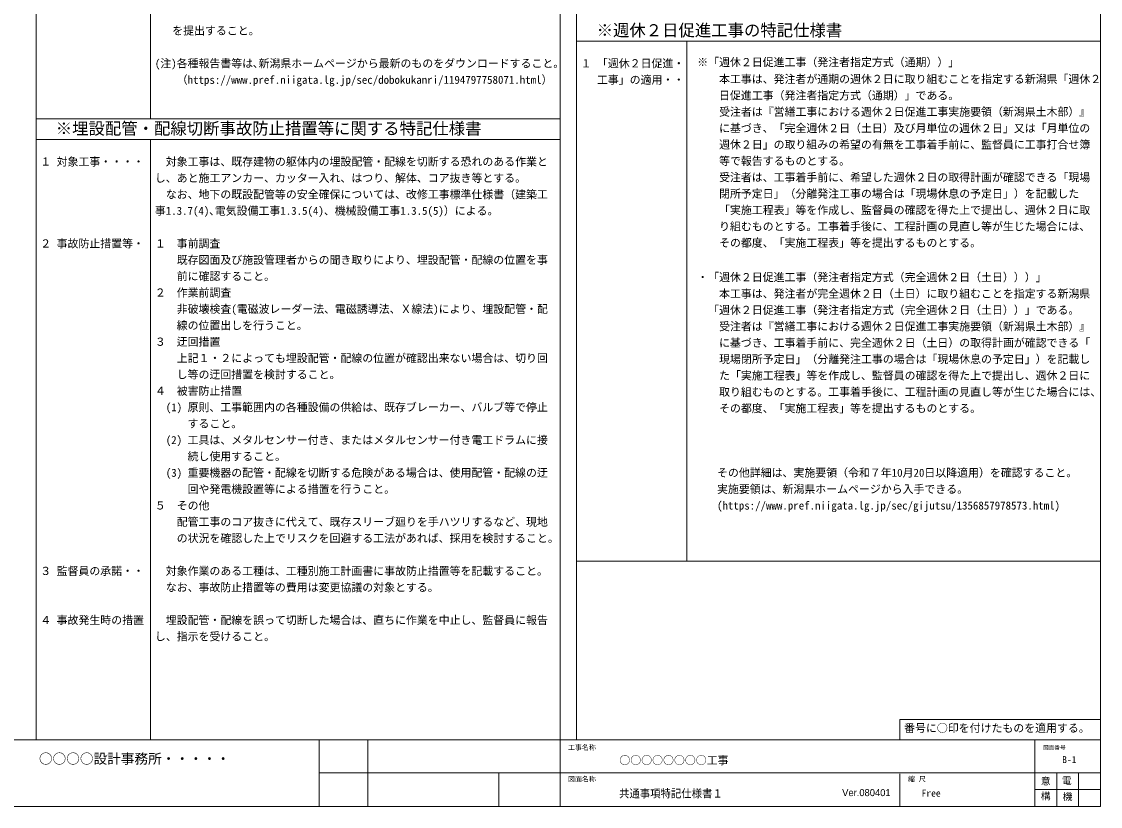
# Model space of a CAD drawing. Units: millimetres on the paper. Extents: x -413 to 392, y -286 to 328.
# Drawn here: x -3 to 392.3, y -285.6 to 2 of the extents above; entities that cross this region are included whole.
import ezdxf
from ezdxf.enums import TextEntityAlignment as Align

# ---------------------------------------------------------------- set-up
doc = ezdxf.new("R2010")
doc.units = ezdxf.units.MM
doc.layers.add('0-1', color=7, linetype='Continuous')
doc.layers.add('F-0', color=7, linetype='Continuous', lineweight=18)
doc.layers.add('F-F', color=5, linetype='Continuous', lineweight=9)
doc.styles.add('_', font='')
doc.styles.add('ＭＳ ゴシック', font='')
doc.styles.get('_').set_extended_font_data('_')
doc.styles.get('ＭＳ ゴシック').set_extended_font_data('MS Gothic')

msp = doc.modelspace()

# ---------------------------------------------------------------- linework, layer by layer
at = {"layer": 'F-0', "color": 4}
for p, q in [((2.314, 284.35), (2.314, -261.166)), ((200.314, 284.35), (200.314, -261.166)), ((44.183, 276.85), (44.183, -33.65)), ((240.8, -5.15), (240.8, -195.65)), ((44.183, -41.15), (44.183, -261.166)), ((240.8, -171.65), (240.8, -183.65))]:
    msp.add_line(p, q, dxfattribs=at)
at = {"layer": 'F-0'}
for p, q in [((200.2, -5.15), (392.199, -5.15)), ((2.314, -33.65), (194.314, -33.65)), ((200.314, -195.65), (392.314, -195.65))]:
    msp.add_line(p, q, dxfattribs=at)
msp.add_lwpolyline([(2.314, -41.15), (42.607, -41.15), (194.314, -41.15)], dxfattribs=at)
at = {"layer": 'F-F', "color": 7, "lineweight": 18}
for p, q in [((194.314, 284.35), (194.314, -261.166)), ((318.781, -253.666), (318.781, -261.166)), ((392.314, -253.666), (318.781, -253.666)), ((-398.185, -261.166), (392.314, -261.166)), ((106.064, -261.166), (106.064, -285.565)), ((123.814, -261.166), (123.814, -285.565)), ((194.314, -261.166), (194.314, -285.565)), ((368.314, -261.166), (368.314, -285.565)), ((106.064, -273.265), (392.314, -273.265)), ((171.814, -273.265), (171.814, -285.565)), ((318.781, -273.65), (318.781, -285.565)), ((376.314, -273.265), (376.314, -285.565)), ((384.314, -273.265), (384.314, -285.565)), ((368.314, -279.415), (392.314, -279.415)), ((392.314, -285.565), (-398.185, -285.565))]:
    msp.add_line(p, q, dxfattribs=at)
msp.add_lwpolyline([(-399.685, 284.35), (392.314, 284.35), (392.314, -285.565)], dxfattribs=at)

# ---------------------------------------------------------------- texts
at = {"layer": '0-1', "style": 'ＭＳ ゴシック'}
for s, height, p in [('\u3000\u3000を提出すること。', 2.933, (44.183, -3.65)), ('※週休２日促進工事の特記仕様書', 4.399, (207.7, -4.65)), ('(注)各種報告書等は､新潟県ホームページから最新のものをダウンロードすること。', 2.933, (45.814, -15.65)), ('１', 2.933, (201.814, -15.65)), ('「週休２日促進・', 2.933, (207.814, -15.65)), ('※「週休２日促進工事（発注者指定方式（通期））」', 2.933, (244.557, -15.204)), ('\u3000\u3000（https://www.pref.niigata.lg.jp/sec/dobokukanri/1194797758071.html）', 2.933, (45.814, -21.65)), ('工事」の適用・・', 2.933, (207.814, -21.65)), ('\u3000\u3000本工事は、発注者が通期の週休２日に取り組むことを指定する新潟県「週休２', 2.933, (244.557, -21.388)), ('\u3000\u3000日促進工事（発注者指定方式（通期）」である。', 2.933, (244.557, -27.388)), ('\u3000\u3000受注者は『営繕工事における週休２日促進工事実施要領（新潟県土木部）』', 2.933, (244.557, -33.388)), ('※埋設配管・配線切断事故防止措置等に関する特記仕様書', 4.399, (9.485, -40.659)), ('\u3000\u3000に基づき、「完全週休２日（土日）及び月単位の週休２日」又は「月単位の', 2.933, (244.557, -39.388)), ('\u3000\u3000週休２日」の取り組みの希望の有無を工事着手前に、監督員に工事打合せ簿', 2.933, (244.557, -45.388)), ('対象工事・・・・', 2.933, (9.814, -51.65)), ('\u3000対象工事は、既存建物の躯体内の埋設配管・配線を切断する恐れのある作業と', 2.933, (45.814, -51.65)), ('\u3000\u3000等で報告するものとする。', 2.933, (244.557, -51.388)), ('１', 2.933, (3.814, -51.65)), ('し、あと施工アンカー、カッター入れ、はつり、解体、コア抜き等とする。', 2.933, (45.814, -57.65)), ('\u3000\u3000受注者は、工事着手前に、希望した週休２日の取得計画が確認できる「現場', 2.933, (244.557, -57.388)), ('\u3000\u3000閉所予定日」（分離発注工事の場合は「現場休息の予定日」）を記載した', 2.933, (244.557, -63.388)), ('\u3000なお、地下の既設配管等の安全確保については、改修工事標準仕様書（建築工', 2.933, (45.814, -63.65)), ('事1.3.7(4)､電気設備工事1.3.5(4)、機械設備工事1.3.5(5)）による。', 2.933, (45.814, -69.65)), ('\u3000\u3000「実施工程表」等を作成し、監督員の確認を得た上で提出し、週休２日に取', 2.933, (244.557, -69.388)), ('\u3000\u3000り組むものとする。工事着手後に、工程計画の見直し等が生じた場合には、', 2.933, (244.557, -75.388)), ('２', 2.933, (3.814, -81.65)), ('事故防止措置等・', 2.933, (9.814, -81.65)), ('１\u3000事前調査', 2.933, (45.814, -81.65)), ('\u3000\u3000その都度、「実施工程表」等を提出するものとする。', 2.933, (244.557, -81.388)), ('\u3000\u3000既存図面及び施設管理者からの聞き取りにより、埋設配管・配線の位置を事', 2.933, (45.814, -87.65)), ('\u3000\u3000前に確認すること。', 2.933, (45.814, -93.65)), ('・「週休２日促進工事（発注者指定方式（完全週休２日（土日）））」', 2.933, (244.557, -94.003)), ('２\u3000作業前調査', 2.933, (45.814, -99.65)), ('\u3000\u3000本工事は、発注者が完全週休２日（土日）に取り組むことを指定する新潟県', 2.933, (244.557, -100.031)), ('\u3000\u3000非破壊検査(電磁波レーダー法、電磁誘導法、Ｘ線法)により、埋設配管・配 ', 2.933, (45.814, -105.65)), ('\u3000「週休２日促進工事（発注者指定方式（完全週休２日（土日））」である。', 2.933, (244.557, -106.031)), ('\u3000\u3000線の位置出しを行うこと。', 2.933, (45.814, -111.65)), ('\u3000\u3000受注者は『営繕工事における週休２日促進工事実施要領（新潟県土木部）』', 2.933, (244.557, -112.031)), ('３\u3000迂回措置', 2.933, (45.814, -117.65)), ('\u3000\u3000に基づき、工事着手前に、完全週休２日（土日）の取得計画が確認できる「', 2.933, (244.557, -118.031)), ('\u3000\u3000上記１・２によっても埋設配管・配線の位置が確認出来ない場合は、切り回', 2.933, (45.814, -123.65)), ('\u3000\u3000現場閉所予定日」（分離発注工事の場合は「現場休息の予定日」）を記載し', 2.933, (244.557, -124.031)), ('\u3000\u3000し等の迂回措置を検討すること。', 2.933, (45.814, -129.65)), ('\u3000\u3000た「実施工程表」等を作成し、監督員の確認を得た上で提出し、週休２日に', 2.933, (244.557, -130.031)), ('４\u3000被害防止措置', 2.933, (45.814, -135.65)), ('\u3000\u3000取り組むものとする。工事着手後に、工程計画の見直し等が生じた場合には、', 2.933, (244.557, -136.031)), ('\u3000(1) 原則、工事範囲内の各種設備の供給は、既存ブレーカー、バルブ等で停止', 2.933, (45.814, -141.65)), ('\u3000\u3000その都度、「実施工程表」等を提出するものとする。', 2.933, (244.557, -142.031)), ('\u3000\u3000\u3000すること。', 2.933, (45.814, -147.65)), ('\u3000(2) 工具は、メタルセンサー付き、またはメタルセンサー付き電工ドラムに接', 2.933, (45.814, -153.65)), ('\u3000\u3000\u3000続し使用すること。', 2.933, (45.814, -159.65)), ('\u3000(3) 重要機器の配管・配線を切断する危険がある場合は、使用配管・配線の迂', 2.933, (45.814, -165.65)), ('\u3000\u3000その他詳細は、実施要領（令和７年10月20日以降適用）を確認すること。', 2.933, (243.814, -165.634)), ('\u3000\u3000\u3000回や発電機設置等による措置を行うこと。', 2.933, (45.814, -171.65)), ('\u3000\u3000実施要領は、新潟県ホームページから入手できる。', 2.933, (243.814, -171.65)), ('５\u3000その他', 2.933, (45.814, -177.65)), ('\u3000\u3000(https://www.pref.niigata.lg.jp/sec/gijutsu/1356857978573.html)', 2.933, (243.814, -177.65)), ('\u3000\u3000配管工事のコア抜きに代えて、既存スリーブ廻りを手ハツリするなど、現地', 2.933, (45.814, -183.65)), ('\u3000\u3000の状況を確認した上でリスクを回避する工法があれば、採用を検討すること。', 2.933, (45.814, -189.65)), ('監督員の承諾・・', 2.933, (9.814, -201.65)), ('\u3000対象作業のある工種は、工種別施工計画書に事故防止措置等を記載すること。', 2.933, (45.814, -201.65)), ('３', 2.933, (3.814, -201.65)), ('\u3000なお、事故防止措置等の費用は変更協議の対象とする。', 2.933, (45.814, -207.65)), ('４', 2.933, (3.814, -219.65)), ('事故発生時の措置', 2.933, (9.814, -219.65)), ('\u3000埋設配管・配線を誤って切断した場合は、直ちに作業を中止し、監督員に報告', 2.933, (45.814, -219.65)), ('し、指示を受けること。', 2.933, (45.814, -225.65))]:
    msp.add_text(s, height=height, dxfattribs=at).set_placement(p, align=Align.BOTTOM_LEFT)
at = {"layer": 'F-F', "color": 7}
for s, height, style, p in [('番号に○印を付けたものを適用する。', 2.933, 'ＭＳ ゴシック', (320.383, -259.213)), ('工事名称', 1.833, 'ＭＳ ゴシック', (197.175, -265.415)), ('図面番号', 1.466, 'ＭＳ ゴシック', (371.314, -265.166)), ('○○○○設計事務所・・・・・', 3.666, 'ＭＳ ゴシック', (3.324, -271.018)), ('○○○○○○○○工事', 2.933, 'ＭＳ ゴシック', (216.028, -271.018)), ('B-1', 2.566, 'ＭＳ ゴシック', (378.293, -270.465)), ('図面名称', 1.833, 'ＭＳ ゴシック', (197.175, -277.015)), ('縮 尺', 1.833, 'ＭＳ ゴシック', (321.781, -277.015)), ('意', 2.566, 'ＭＳ ゴシック', (370.478, -278.328)), ('電', 2.566, 'ＭＳ ゴシック', (378.201, -278.191)), ('Ver.080401', 2.566, '_', (297.681, -282.566)), ('Free', 2.566, 'ＭＳ ゴシック', (326.781, -282.765)), ('構', 2.566, 'ＭＳ ゴシック', (370.432, -283.844)), ('機', 2.566, 'ＭＳ ゴシック', (378.476, -284.028))]:
    msp.add_text(s, height=height, dxfattribs=dict(at, style=style)).set_placement(p, align=Align.BOTTOM_LEFT)
at = {"layer": 'F-F', "color": 7, "style": 'ＭＳ ゴシック', "width": 0.95}
msp.add_text('共通事項特記仕様書１', height=2.933, dxfattribs=at).set_placement((215.916, -283.178), align=Align.BOTTOM_LEFT)

doc.saveas('drawing.dxf')
